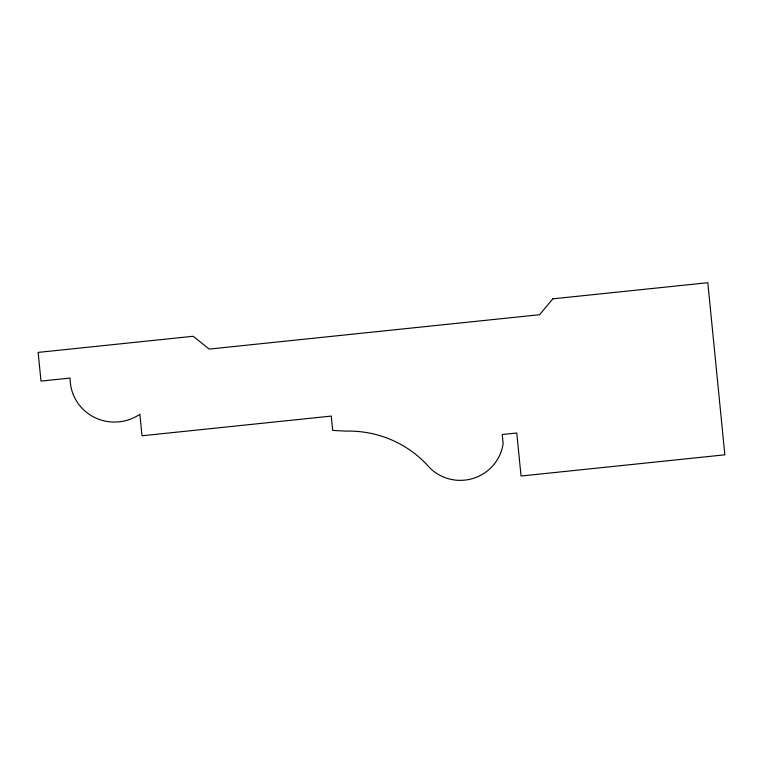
<?xml version="1.0" encoding="UTF-8"?>
<svg xmlns="http://www.w3.org/2000/svg" width="763" height="763" viewBox="0 0 763 763"><rect width="100%" height="100%" fill="white"/><g stroke="black" fill="none" stroke-linecap="round" stroke-linejoin="round"><path stroke-width="1.14" d="M552.765 298.848L539.632 314.709L209.167 349.092L193.192 336.273L38.15 352.401L40.992 381.09L70.11 378.057A44.731 44.006 -14.7 0 0 93.725 417.027A44.731 44.006 -14.7 0 0 139.877 414.261L142.004 435.778L331.256 416.083L332.678 430.418L346.049 431.124A107.297 105.571 -14.7 0 1 429.197 467.223A43.052 42.366 -14.7 0 0 473.489 478.296A43.052 42.366 -14.7 0 0 503.132 443.665L502.226 434.509L516.78 432.993L521.043 476.026L724.85 454.815L707.806 282.711L552.765 298.848"/></g></svg>
